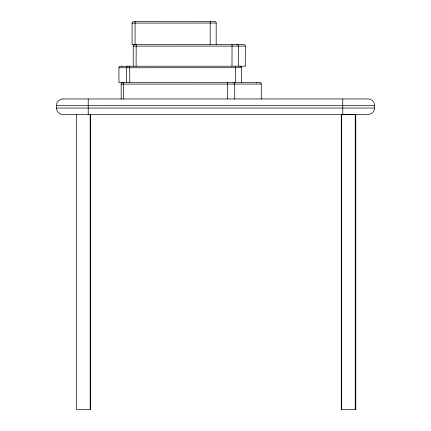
<?xml version="1.0" encoding="UTF-8"?>
<svg xmlns="http://www.w3.org/2000/svg" width="431" height="431" viewBox="0 0 431 431"><rect width="100%" height="100%" fill="white"/><g stroke="black" fill="none" stroke-linecap="round" stroke-linejoin="round"><path stroke-width="0.65" d="M88.226 114.447L88.226 98.974M245.304 66.191L120.459 66.234A1.519 1.519 0 0 0 118.945 67.753L118.94 82.607L259.888 82.563M121.165 98.985L121.17 84.126A1.519 1.492 -90 0 1 122.657 82.607M123.557 98.985L123.562 84.126A1.519 0.291 -90 0 1 123.853 82.607M126.612 82.607L126.617 67.748A1.519 1.519 0 0 1 128.131 66.234M129.801 82.607L129.731 66.234M216.168 44.576L216.19 23.042A1.492 1.492 0 0 0 214.686 21.555L133.594 21.609A1.498 1.498 0 0 0 132.08 23.102L132.069 44.635L243.795 44.582A1.519 1.514 0 0 1 245.309 46.101L245.298 66.191M133.238 66.229L133.244 46.139A1.519 1.514 0 0 1 134.763 44.625M135.07 44.635L135.086 21.615M136.094 66.229L136.18 44.625M210.166 44.576L210.188 21.561M227.573 98.947L227.579 84.093A1.519 0.291 -90 0 1 227.875 82.574M231.97 66.196L232.056 44.592M234.701 98.947L234.706 84.088A1.519 1.487 -90 0 0 233.219 82.569M235.665 82.569L235.595 66.202M238.37 66.191L238.381 46.106A1.519 1.514 0 0 0 236.861 44.587M241.403 82.569L241.408 67.71A1.519 1.514 0 0 0 239.889 66.196M261.283 98.936L261.288 84.077A1.519 1.487 -90 0 0 259.801 82.563M342.774 114.425L342.774 98.952M121.844 66.573L121.887 66.239M132.085 23.102L216.19 23.042M133.244 46.139L245.309 46.101M118.945 67.753L241.408 67.71M121.111 84.126L261.401 84.077M62.807 98.974L368.193 98.947A6.379 6.379 0 0 1 374.528 105.347M355.214 114.425L355.214 409.428M341.53 114.425L341.53 409.428M90.402 114.447L90.402 409.45L76.643 409.45L76.643 114.447M90.176 114.447L90.176 409.45M56.472 105.374A6.379 6.379 0 0 1 62.807 98.958M56.472 108.052A6.379 6.379 0 0 0 62.807 114.468L368.193 114.425A6.379 6.379 0 0 0 374.528 108.025M256.213 82.563A1.519 0.291 -90 0 1 256.423 83.005M56.456 105.374L56.456 108.052L374.544 108.025L374.544 105.347L56.456 105.374M355.79 114.425L341.271 114.425L341.271 409.428L355.79 409.428L355.79 114.425"/></g></svg>
